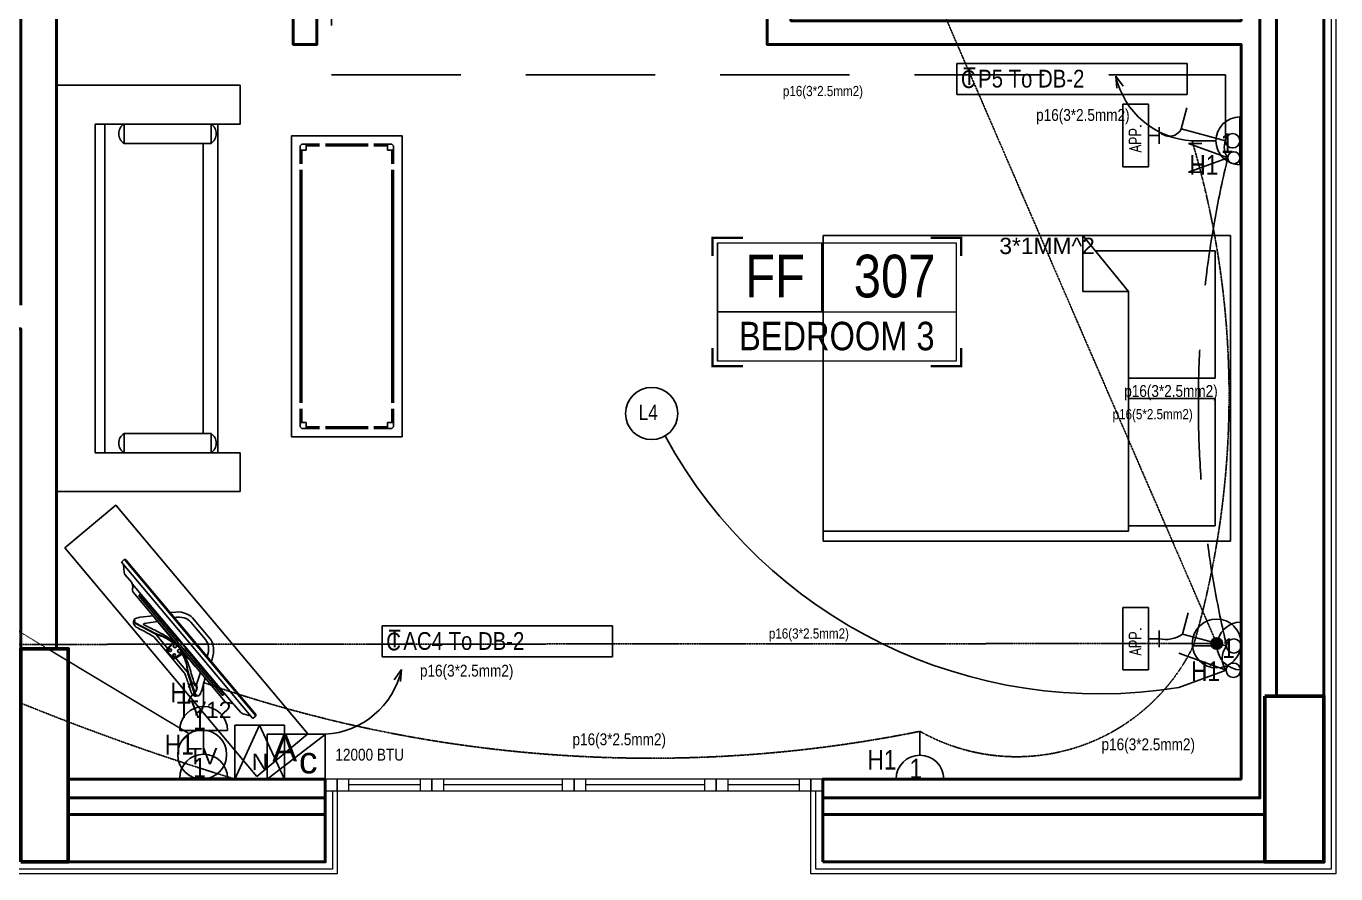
# Model space of a CAD drawing. Header units: inches. Extents: x 23642 to 146359, y -5490 to 33031.
# Drawn here: x 64320 to 70637, y 8395 to 12483 of the extents above; entities that cross this region are included whole.
import ezdxf
from ezdxf.enums import TextEntityAlignment as Align

# ---------------------------------------------------------------- set-up
doc = ezdxf.new("R2010")
doc.units = ezdxf.units.IN
doc.header["$LTSCALE"] = 5
doc.header["$MEASUREMENT"] = 0
doc.linetypes.add('Hidden (½x)', pattern=[0.1875, 0.125, -0.0625])
for name, color, linetype, lineweight in [('00-glass', 140, 'Continuous', 15), ('00-marble', 105, 'Continuous', 20), ('00-structure', 7, 'Continuous', 50), ('00-wall15-20', 30, 'Continuous', 40), ('00_Annotation', 231, 'Continuous', 15), ('_att-Text', 241, 'Continuous', 20)]:
    doc.layers.add(name, color=color, linetype=linetype, lineweight=lineweight)
for name, color, linetype in [('dwgmodels.com', 250, 'Continuous'), ('furn', 7, 'Continuous'), ('Lighting', 3, 'Continuous'), ('LowPower', 4, 'Continuous'), ('Power', 2, 'Continuous')]:
    doc.layers.add(name, color=color, linetype=linetype)
doc.styles.add('ROMANC', font='romanc', dxfattribs={"height": 0.3})
doc.styles.add('ROMANS', font='')
doc.styles.get("Standard").update_dxf_attribs({"font": 'arial.ttf'})
doc.styles.add('STYLE5', font='', dxfattribs={"height": 20})
doc.styles.get('ROMANS').set_extended_font_data('Arial Narrow')
doc.styles.get('STYLE5').set_extended_font_data('Arial Narrow')

# ---------------------------------------------------------------- blocks, each defined once
blk = doc.blocks.new('ROOM TAG')
at = {"layer": '00_Annotation', "lineweight": 25, "const_width": 10}
for points in [[(-332.6, 312.4), (-461.2, 312.4), (-461.2, 235.1)], [(460.5, 312.4), (589.1, 312.4), (589.1, 235.1)], [(-332.6, -229.2), (-461.2, -229.2), (-461.2, -152)], [(460.5, -229.2), (589.1, -229.2), (589.1, -152)]]:
    blk.add_lwpolyline(points, dxfattribs=at)
at = {"layer": '00_Annotation'}
blk.add_lwpolyline([(-440.2, 291.4), (568.1, 291.4), (568.1, -208.2), (-440.2, -208.2)], close=True, dxfattribs=at)
blk.add_lwpolyline([(-440.2, 291.4), (-440.2, -208.2)], dxfattribs=at)
at = {"layer": '_att-Text', "transparency": 33554687}
for points in [[(-440.2, 291.4), (568.1, 291.4)], [(-440.2, 0), (568.1, 0)]]:
    blk.add_lwpolyline(points, dxfattribs=at)
blk.add_lwpolyline([(-440.2, 291.4), (0, 291.4), (0, 0), (-440.2, 0)], close=True, dxfattribs=at)
at = {"layer": '00_Annotation', "style": 'STYLE5'}
for tag, height, p in [('FL', 180, (-196.6, 150.8)), ('#', 180, (307.8, 150.8)), ('NAME', 120, (64, -102.2))]:
    blk.add_attdef(tag, text='', height=height, dxfattribs=at).set_placement(p, align=Align.MIDDLE_CENTER)
blk = doc.blocks.new('MAT-P05')
for p, q in [((0, 200), (0, 0)), ((150, 200), (0, 200)), ((150, 200), (0, 200)), ((0, 200), (0, 0)), ((150, 0), (150, 200)), ((150, 0), (150, 200)), ((7.5, 192.5), (70, 192.5)), ((7.5, 133.64), (7.5, 192.5)), ((70, 192.5), (70, 150)), ((80, 192.5), (142.5, 192.5)), ((80, 150), (80, 192.5)), ((142.5, 192.5), (142.5, 150)), ((0, 127.5), (27.5, 150)), ((27.5, 150), (145, 150)), ((27.5, 150), (27.5, 127.5)), ((70, 150), (80, 150)), ((145, 150), (145, 0)), ((27.5, 127.5), (0, 127.5)), ((0, 0), (150, 0)), ((0, 0), (150, 0))]:
    blk.add_line(p, q)
blk = doc.blocks.new('12PCOU26')
for p, q in [((0, 42), (0, -42)), ((0, 42), (38, 42)), ((38, 34), (38, 42)), ((8, 34), (38, 34)), ((8, -34), (8, 34)), ((10, 34), (10, -34)), ((10, 34), (10, -34)), ((14, 34), (14, 30)), ((32, 34), (32, 30)), ((32, 30), (32, 34)), ((33.43, -34), (33.43, 34)), ((14, 30), (32, 30)), ((30.37, 30), (30.37, -30)), ((14, -34), (14, -30)), ((14, -30), (32, -30)), ((32, -30), (32, -34)), ((32, -34), (32, -30)), ((38, -34), (8, -34)), ((38, -42), (38, -34)), ((0, -42), (38, -42))]:
    blk.add_line(p, q)
for centre, start, end in [((15.34, 32), 123.8222, 236.1778), ((30.66, 32), 303.8222, 56.1778), ((15.34, -32), 123.8222, 236.1778), ((30.66, -32), 303.8222, 56.1778)]:
    blk.add_arc(centre, 2.41, start, end)
blk = doc.blocks.new('TABLE-30A')
at = {"color": 0, "linetype": 'ByBlock'}
for p, q in [((0, 0), (0, 0.55)), ((0, 0.55), (1.5, 0.55)), ((1.5, 0.55), (1.5, 0)), ((0.0508, 0.5077), (0.0423, 0.4992)), ((0.0423, 0.4992), (0.0423, 0.478)), ((0.0423, 0.478), (0.072, 0.478)), ((0.0423, 0.478), (0.0423, 0.4103)), ((0.072, 0.5077), (0.0508, 0.5077)), ((0.0508, 0.478), (0.0508, 0.4103)), ((0.072, 0.478), (0.072, 0.5077)), ((0.072, 0.5077), (0.1397, 0.5077)), ((0.072, 0.4992), (0.1397, 0.4992)), ((1.3307, 0.5077), (0.1693, 0.5077)), ((1.3307, 0.4992), (0.1693, 0.4992)), ((1.428, 0.5077), (1.3603, 0.5077)), ((1.428, 0.4992), (1.3603, 0.4992)), ((1.428, 0.5077), (1.428, 0.478)), ((1.4492, 0.5077), (1.428, 0.5077)), ((1.428, 0.478), (1.4577, 0.478)), ((1.4577, 0.4992), (1.4492, 0.5077)), ((1.4492, 0.478), (1.4492, 0.4103)), ((1.4577, 0.478), (1.4577, 0.4992)), ((1.4577, 0.478), (1.4577, 0.4103)), ((0.0423, 0.1693), (0.0423, 0.3807)), ((0.0508, 0.1693), (0.0508, 0.3807)), ((1.4492, 0.3807), (1.4492, 0.1693)), ((1.4577, 0.3807), (1.4577, 0.1693)), ((0.0423, 0.072), (0.0423, 0.1397)), ((0.0508, 0.072), (0.0508, 0.1397)), ((1.4492, 0.072), (1.4492, 0.1397)), ((1.4577, 0.072), (1.4577, 0.1397)), ((0.0423, 0.072), (0.0423, 0.0508)), ((0.072, 0.072), (0.0423, 0.072)), ((0.072, 0.0423), (0.072, 0.072)), ((1.428, 0.072), (1.428, 0.0423)), ((1.4577, 0.072), (1.428, 0.072)), ((1.4577, 0.0508), (1.4577, 0.072)), ((1.5, 0), (0, 0)), ((0.0423, 0.0508), (0.0508, 0.0423)), ((0.0508, 0.0423), (0.072, 0.0423)), ((0.072, 0.0508), (0.1397, 0.0508)), ((0.072, 0.0423), (0.1397, 0.0423)), ((0.1693, 0.0508), (1.3307, 0.0508)), ((0.1693, 0.0423), (1.3307, 0.0423)), ((1.428, 0.0508), (1.3603, 0.0508)), ((1.428, 0.0423), (1.3603, 0.0423)), ((1.428, 0.0423), (1.4492, 0.0423)), ((1.4492, 0.0423), (1.4577, 0.0508))]:
    blk.add_line(p, q, dxfattribs=at)
blk = doc.blocks.new('tv table23')
at = {"color": 0}
blk.add_lwpolyline([(0, -900), (400, -900), (400, 900), (0, 900), (0, -900)], dxfattribs=at)
blk = doc.blocks.new('LG-55-la6208-4 top')
at = {"layer": 'dwgmodels.com', "color": 0}
for p, q in [((0, 0), (-138.7, 0)), ((0, 0), (138.7, 0)), ((0, -77), (-432.2, -77)), ((0, -77), (432.2, -77)), ((0, -139.6), (-613.4, -139.6)), ((0, -105.1), (-473.1, -105.1)), ((0, -88.9), (-389, -88.9)), ((0, -88.9), (389, -88.9)), ((0, -105.1), (473.1, -105.1)), ((0, -139.6), (613.4, -139.6)), ((0, -163.3), (-615.7, -163.3)), ((0, -168.4), (-609.1, -168.4)), ((0, -163.3), (615.7, -163.3)), ((0, -168.4), (609.1, -168.4))]:
    blk.add_line(p, q, dxfattribs=at)
for points in [[(-138.7, 0, -0.087489), (-151.2, 2.2, -0.012567), (-220.6, 29.4, 0.010337), (-257.8, 44.2, 0.091985), (-266.1, 45.7, 0.050664), (-280.5, 44.1, 0.157379), (-293.2, 36.8), (-299.8, 25.2, 0.203619), (-301.2, 14.3)], [(-301.2, 14.3, 0.03963), (-288.8, -11.9), (-243.8, -77)], [(-299.8, 25.2), (-296, 29.8, -0.176327), (-288.3, 34.3, -0.124023), (-276.2, 33.4), (-156.5, -14.9, -0.043017), (-145.8, -20.3, 0.007168), (-118.8, -36.5, 0.035791), (-87.7, -51.7, 0.053078), (-44.9, -63.9), (-37.6, -64.3)], [(-297.4, 23.2), (-293.5, 27.7, -0.176327), (-287.8, 31.1, -0.122846), (-277.3, 30.3), (-157.7, -17.9, -0.043017), (-147.5, -23.1, 0.007168), (-120.4, -39.3, 0.035791), (-88.9, -54.7, 0.053299), (-45.3, -67.1), (-37.8, -67.6)], [(-43.6, -74.3), (-43.6, -70.4), (-59.4, -67.6, -0.030959), (-103.2, -57.1, -0.025373), (-132.2, -46.5, -0.003627), (-147.7, -39.8, 0.002957), (-237.1, -1.1, 0.075709), (-241.6, 0, 0.421822), (-244.1, -2, 0.125069), (-243.4, -6.3), (-201.6, -76.1)], [(299.8, 25.2), (296, 29.8, 0.176327), (288.3, 34.3, 0.124023), (276.2, 33.4), (156.5, -14.9, 0.043017), (145.8, -20.3, -0.007168), (118.8, -36.5, -0.035791), (87.7, -51.7, -0.053078), (44.9, -63.9), (37.6, -64.3)], [(297.4, 23.2), (293.5, 27.7, 0.176327), (287.8, 31.1, 0.122846), (277.3, 30.3), (157.7, -17.9, 0.043017), (147.5, -23.1, -0.007168), (120.4, -39.3, -0.035791), (88.9, -54.7, -0.053299), (45.3, -67.1), (37.8, -67.6)], [(43.6, -74.3), (43.6, -70.4), (59.4, -67.6, 0.030959), (103.2, -57.1, 0.025373), (132.2, -46.5, 0.003627), (147.7, -39.8, -0.002957), (237.1, -1.1, -0.075709), (241.6, 0, -0.421822), (244.1, -2, -0.125069), (243.4, -6.3), (201.6, -76.1)], [(138.7, 0, 0.087489), (151.2, 2.2, 0.012567), (220.6, 29.4, -0.010337), (257.8, 44.2, -0.091985), (266.1, 45.7, -0.050664), (280.5, 44.1, -0.157379), (293.2, 36.8), (299.8, 25.2, -0.203619), (301.2, 14.3)], [(301.2, 14.3, -0.03963), (288.8, -11.9), (243.8, -77)], [(-432.2, -77, 0.185144), (-445.6, -83.7, -0.014846), (-454.5, -92.9, -0.123556), (-479.5, -107.3, -0.051646), (-480.8, -107.6), (-541.6, -107.6, 0.115088), (-556, -110.9), (-595.3, -139.6)], [(-38.2, -14.8, -0.048999), (-41.7, -16.8, -0.126237), (-48.4, -18), (-149.8, -18)], [(-44.9, -63.9), (-39.2, -18.7, -0.06881), (-38.2, -14.8, -0.311157), (-16.5, -1), (0, -1)], [(0, -5.1), (-16.5, -5.1, 0.176327), (-26.9, -8.9, 0.18738), (-35.6, -27.2), (-38.2, -74.3)], [(44.9, -63.9), (39.2, -18.7, 0.06881), (38.2, -14.8, 0.311157), (16.5, -1), (0, -1)], [(0, -5.1), (16.5, -5.1, -0.176327), (26.9, -8.9, -0.18738), (35.6, -27.2), (38.2, -74.3)], [(38.2, -14.8, 0.048999), (41.7, -16.8, 0.126237), (48.4, -18), (149.8, -18)], [(432.2, -77, -0.185144), (445.6, -83.7, 0.014846), (454.5, -92.9, 0.123556), (479.5, -107.3, 0.051646), (480.8, -107.6), (541.6, -107.6, -0.115088), (556, -110.9), (595.3, -139.6)], [(-389, -88.9), (-391.6, -91.1, 0.150292), (-393.2, -95.6), (-393.2, -102.2), (0, -102.2)], [(389, -88.9), (391.6, -91.1, -0.150292), (393.2, -95.6), (393.2, -102.2), (0, -102.2)], [(-193.2, -168.4), (-173.6, -197.4, 0.052137), (-173.6, -197.4, 0.127134), (-120.7, -241.3, 0.092146), (-83.2, -251.3, 0.038202)], [(0, -226.9), (-68.6, -226.9, -0.149981), (-113.6, -213.1, -0.12639), (-153.1, -168.4, 0.883679)], [(0, -226.9), (68.6, -226.9, 0.149981), (113.6, -213.1, 0.12639), (153.1, -168.4, -0.883679)], [(193.2, -168.4), (173.6, -197.4, -0.052137), (173.6, -197.4, -0.127134), (120.7, -241.3, -0.092146), (83.2, -251.3, -0.038202)]]:
    blk.add_lwpolyline(points, format="xyb", dxfattribs=at)
for points in [[(-615.9, -142.1), (-615.9, -161.6)], [(-387.1, -102.2), (-387.1, -98), (-388.8, -98), (-388.8, -102.2)], [(-381, -102.2), (-381, -98), (-382.7, -98), (-382.7, -102.2)], [(-374.8, -102.2), (-374.8, -98), (-376.5, -98), (-376.5, -102.2)], [(-368.7, -102.2), (-368.7, -98), (-370.4, -98), (-370.4, -102.2)], [(-362.6, -102.2), (-362.6, -98), (-364.3, -98), (-364.3, -102.2)], [(-356.4, -102.2), (-356.4, -98), (-358.1, -98), (-358.1, -102.2)], [(-350.3, -102.2), (-350.3, -98), (-352, -98), (-352, -102.2)], [(-344.2, -102.2), (-344.2, -98), (-345.9, -98), (-345.9, -102.2)], [(-338, -102.2), (-338, -98), (-339.7, -98), (-339.7, -102.2)], [(-331.9, -102.2), (-331.9, -98), (-333.6, -98), (-333.6, -102.2)], [(-325.8, -102.2), (-325.8, -98), (-327.5, -98), (-327.5, -102.2)], [(-319.6, -102.2), (-319.6, -98), (-321.3, -98), (-321.3, -102.2)], [(-313.5, -102.2), (-313.5, -98), (-315.2, -98), (-315.2, -102.2)], [(-307.4, -102.2), (-307.4, -98), (-309.1, -98), (-309.1, -102.2)], [(-301.2, -102.2), (-301.2, -98), (-302.9, -98), (-302.9, -102.2)], [(-295.1, -102.2), (-295.1, -98), (-296.8, -98), (-296.8, -102.2)], [(-289, -102.2), (-289, -98), (-290.7, -98), (-290.7, -102.2)], [(-282.8, -102.2), (-282.8, -98), (-284.5, -98), (-284.5, -102.2)], [(-276.7, -102.2), (-276.7, -98), (-278.4, -98), (-278.4, -102.2)], [(-270.5, -102.2), (-270.5, -98), (-272.3, -98), (-272.3, -102.2)], [(-264.4, -102.2), (-264.4, -98), (-266.1, -98), (-266.1, -102.2)], [(-258.3, -102.2), (-258.3, -98), (-260, -98), (-260, -102.2)], [(-252.1, -102.2), (-252.1, -98), (-253.9, -98), (-253.9, -102.2)], [(-246, -102.2), (-246, -98), (-247.7, -98), (-247.7, -102.2)], [(-239.9, -102.2), (-239.9, -98), (-241.6, -98), (-241.6, -102.2)], [(-233.7, -102.2), (-233.7, -98), (-235.5, -98), (-235.5, -102.2)], [(-227.6, -102.2), (-227.6, -98), (-229.3, -98), (-229.3, -102.2)], [(-221.5, -102.2), (-221.5, -98), (-223.2, -98), (-223.2, -102.2)], [(-215.3, -102.2), (-215.3, -98), (-217.1, -98), (-217.1, -102.2)], [(-209.2, -102.2), (-209.2, -98), (-210.9, -98), (-210.9, -102.2)], [(-203.1, -102.2), (-203.1, -98), (-204.8, -98), (-204.8, -102.2)], [(-196.9, -102.2), (-196.9, -98), (-198.6, -98), (-198.6, -102.2)], [(-190.8, -102.2), (-190.8, -98), (-192.5, -98), (-192.5, -102.2)], [(-184.7, -102.2), (-184.7, -98), (-186.4, -98), (-186.4, -102.2)], [(-178.5, -102.2), (-178.5, -98), (-180.2, -98), (-180.2, -102.2)], [(-172.4, -102.2), (-172.4, -98), (-174.1, -98), (-174.1, -102.2)], [(-166.3, -102.2), (-166.3, -98), (-168, -98), (-168, -102.2)], [(-160.1, -102.2), (-160.1, -98), (-161.8, -98), (-161.8, -102.2)], [(-154, -102.2), (-154, -98), (-155.7, -98), (-155.7, -102.2)], [(-147.9, -102.2), (-147.9, -98), (-149.6, -98), (-149.6, -102.2)], [(-141.7, -102.2), (-141.7, -98), (-143.4, -98), (-143.4, -102.2)], [(-135.6, -102.2), (-135.6, -98), (-137.3, -98), (-137.3, -102.2)], [(-129.5, -102.2), (-129.5, -98), (-131.2, -98), (-131.2, -102.2)], [(-123.3, -102.2), (-123.3, -98), (-125, -98), (-125, -102.2)], [(-117.2, -102.2), (-117.2, -98), (-118.9, -98), (-118.9, -102.2)], [(-111.1, -102.2), (-111.1, -98), (-112.8, -98), (-112.8, -102.2)], [(-104.9, -102.2), (-104.9, -98), (-106.6, -98), (-106.6, -102.2)], [(-98.8, -102.2), (-98.8, -98), (-100.5, -98), (-100.5, -102.2)], [(-92.7, -102.2), (-92.7, -98), (-94.4, -98), (-94.4, -102.2)], [(-86.5, -102.2), (-86.5, -98), (-88.2, -98), (-88.2, -102.2)], [(-80.4, -102.2), (-80.4, -98), (-82.1, -98), (-82.1, -102.2)], [(-74.3, -102.2), (-74.3, -98), (-76, -98), (-76, -102.2)], [(-68.1, -102.2), (-68.1, -98), (-69.8, -98), (-69.8, -102.2)], [(-62, -102.2), (-62, -98), (-63.7, -98), (-63.7, -102.2)], [(-55.9, -102.2), (-55.9, -98), (-57.6, -98), (-57.6, -102.2)], [(-49.7, -102.2), (-49.7, -98), (-51.4, -98), (-51.4, -102.2)], [(-43.6, -102.2), (-43.6, -98), (-45.3, -98), (-45.3, -102.2)], [(-37.5, -102.2), (-37.5, -98), (-39.2, -98), (-39.2, -102.2)], [(-31.3, -102.2), (-31.3, -98), (-33, -98), (-33, -102.2)], [(31.3, -102.2), (31.3, -98), (33, -98), (33, -102.2)], [(37.5, -102.2), (37.5, -98), (39.2, -98), (39.2, -102.2)], [(43.6, -102.2), (43.6, -98), (45.3, -98), (45.3, -102.2)], [(49.7, -102.2), (49.7, -98), (51.4, -98), (51.4, -102.2)], [(55.9, -102.2), (55.9, -98), (57.6, -98), (57.6, -102.2)], [(62, -102.2), (62, -98), (63.7, -98), (63.7, -102.2)], [(68.1, -102.2), (68.1, -98), (69.8, -98), (69.8, -102.2)], [(74.3, -102.2), (74.3, -98), (76, -98), (76, -102.2)], [(80.4, -102.2), (80.4, -98), (82.1, -98), (82.1, -102.2)], [(86.5, -102.2), (86.5, -98), (88.2, -98), (88.2, -102.2)], [(92.7, -102.2), (92.7, -98), (94.4, -98), (94.4, -102.2)], [(98.8, -102.2), (98.8, -98), (100.5, -98), (100.5, -102.2)], [(104.9, -102.2), (104.9, -98), (106.6, -98), (106.6, -102.2)], [(111.1, -102.2), (111.1, -98), (112.8, -98), (112.8, -102.2)], [(117.2, -102.2), (117.2, -98), (118.9, -98), (118.9, -102.2)], [(123.3, -102.2), (123.3, -98), (125, -98), (125, -102.2)], [(129.5, -102.2), (129.5, -98), (131.2, -98), (131.2, -102.2)], [(135.6, -102.2), (135.6, -98), (137.3, -98), (137.3, -102.2)], [(141.7, -102.2), (141.7, -98), (143.4, -98), (143.4, -102.2)], [(147.9, -102.2), (147.9, -98), (149.6, -98), (149.6, -102.2)], [(154, -102.2), (154, -98), (155.7, -98), (155.7, -102.2)], [(160.1, -102.2), (160.1, -98), (161.8, -98), (161.8, -102.2)], [(166.3, -102.2), (166.3, -98), (168, -98), (168, -102.2)], [(172.4, -102.2), (172.4, -98), (174.1, -98), (174.1, -102.2)], [(178.5, -102.2), (178.5, -98), (180.2, -98), (180.2, -102.2)], [(184.7, -102.2), (184.7, -98), (186.4, -98), (186.4, -102.2)], [(190.8, -102.2), (190.8, -98), (192.5, -98), (192.5, -102.2)], [(196.9, -102.2), (196.9, -98), (198.6, -98), (198.6, -102.2)], [(203.1, -102.2), (203.1, -98), (204.8, -98), (204.8, -102.2)], [(209.2, -102.2), (209.2, -98), (210.9, -98), (210.9, -102.2)], [(215.3, -102.2), (215.3, -98), (217.1, -98), (217.1, -102.2)], [(221.5, -102.2), (221.5, -98), (223.2, -98), (223.2, -102.2)], [(227.6, -102.2), (227.6, -98), (229.3, -98), (229.3, -102.2)], [(233.7, -102.2), (233.7, -98), (235.5, -98), (235.5, -102.2)], [(239.9, -102.2), (239.9, -98), (241.6, -98), (241.6, -102.2)], [(246, -102.2), (246, -98), (247.7, -98), (247.7, -102.2)], [(252.1, -102.2), (252.1, -98), (253.9, -98), (253.9, -102.2)], [(258.3, -102.2), (258.3, -98), (260, -98), (260, -102.2)], [(264.4, -102.2), (264.4, -98), (266.1, -98), (266.1, -102.2)], [(270.5, -102.2), (270.5, -98), (272.3, -98), (272.3, -102.2)], [(276.7, -102.2), (276.7, -98), (278.4, -98), (278.4, -102.2)], [(282.8, -102.2), (282.8, -98), (284.5, -98), (284.5, -102.2)], [(289, -102.2), (289, -98), (290.7, -98), (290.7, -102.2)], [(295.1, -102.2), (295.1, -98), (296.8, -98), (296.8, -102.2)], [(301.2, -102.2), (301.2, -98), (302.9, -98), (302.9, -102.2)], [(307.4, -102.2), (307.4, -98), (309.1, -98), (309.1, -102.2)], [(313.5, -102.2), (313.5, -98), (315.2, -98), (315.2, -102.2)], [(319.6, -102.2), (319.6, -98), (321.3, -98), (321.3, -102.2)], [(325.8, -102.2), (325.8, -98), (327.5, -98), (327.5, -102.2)], [(331.9, -102.2), (331.9, -98), (333.6, -98), (333.6, -102.2)], [(338, -102.2), (338, -98), (339.7, -98), (339.7, -102.2)], [(344.2, -102.2), (344.2, -98), (345.9, -98), (345.9, -102.2)], [(350.3, -102.2), (350.3, -98), (352, -98), (352, -102.2)], [(356.4, -102.2), (356.4, -98), (358.1, -98), (358.1, -102.2)], [(362.6, -102.2), (362.6, -98), (364.3, -98), (364.3, -102.2)], [(368.7, -102.2), (368.7, -98), (370.4, -98), (370.4, -102.2)], [(374.8, -102.2), (374.8, -98), (376.5, -98), (376.5, -102.2)], [(381, -102.2), (381, -98), (382.7, -98), (382.7, -102.2)], [(387.1, -102.2), (387.1, -98), (388.8, -98), (388.8, -102.2)], [(615.9, -142.1), (615.9, -161.6)], [(-83.2, -251.3), (0, -251.3)], [(83.2, -251.3), (0, -251.3)]]:
    blk.add_lwpolyline(points, dxfattribs=at)
for centre, radius in [((-19.7, -60.8), 9.83), ((-19.7, -22.3), 8.15), ((19.7, -60.8), 9.83), ((19.7, -22.3), 8.15)]:
    blk.add_circle(centre, radius, dxfattribs=at)
for centre, radius, start, end in [((-17.1, -9243.4), 9169.1, 89.89295, 91.41678), ((17.1, -9243.4), 9169.1, 88.58322, 90.10705), ((-613.4, -142.1), 2.56, 90, 180), ((613.4, -142.1), 2.56, 0, 90), ((-609.1, -161.6), 6.82, 180, 270), ((609.1, -161.6), 6.82, 270, 0)]:
    blk.add_arc(centre, radius, start, end, dxfattribs=at)
blk = doc.blocks.new('tv t2')
at = {"color": 0}
blk.add_blockref('tv table23', (0, 0), dxfattribs=at)
at = {"color": 0, "rotation": 90}
blk.add_blockref('LG-55-la6208-4 top', (66.3, 0), dxfattribs=at)

msp = doc.modelspace()

# ---------------------------------------------------------------- linework, layer by layer
at = {"layer": '00-glass'}
for points in [[(65819.42999, 8852.08956), (65762.28713, 8852.08956), (65762.28713, 8794.94671), (65819.42999, 8794.94671)], [(68105.14427, 8852.08956), (65819.42999, 8852.08956), (65819.42999, 8794.94671), (68105.14427, 8794.94671), (68105.14427, 8852.08956)], [(65876.57285, 8852.08956), (65819.42999, 8852.08956), (65819.42999, 8794.94671), (65876.57285, 8794.94671)], [(66276.57285, 8852.08956), (66219.42999, 8852.08956), (66219.42999, 8794.94671), (66276.57285, 8794.94671)], [(66333.7157, 8852.08956), (66276.57285, 8852.08956), (66276.57285, 8794.94671), (66333.7157, 8794.94671)], [(66962.28713, 8852.08956), (66905.14427, 8852.08956), (66905.14427, 8794.94671), (66962.28713, 8794.94671)], [(67019.42999, 8852.08956), (66962.28713, 8852.08956), (66962.28713, 8794.94671), (67019.42999, 8794.94671)], [(67648.00142, 8852.08956), (67590.85856, 8852.08956), (67590.85856, 8794.94671), (67648.00142, 8794.94671)], [(67705.14427, 8852.08956), (67648.00142, 8852.08956), (67648.00142, 8794.94671), (67705.14427, 8794.94671)], [(68105.14427, 8852.08956), (68048.00142, 8852.08956), (68048.00142, 8794.94671), (68105.14427, 8794.94671)], [(68162.28713, 8852.08956), (68105.14427, 8852.08956), (68105.14427, 8794.94671), (68162.28713, 8794.94671)]]:
    msp.add_lwpolyline(points, close=True, dxfattribs=at)
for points in [[(66219.42999, 8823.51813), (65876.57285, 8823.51813)], [(66905.14427, 8823.51813), (66333.7157, 8823.51813)], [(67590.85856, 8823.51813), (67019.42999, 8823.51813)], [(68048.00142, 8823.51813), (67705.14427, 8823.51813)]]:
    msp.add_lwpolyline(points, dxfattribs=at)
at = {"layer": '00-marble', "transparency": 33554687}
for points in [[(70179.42999, 13652.08956), (70636.57285, 13652.08956), (70636.57285, 8394.94671), (68105.14427, 8394.94671), (68105.14427, 8794.94671)], [(70179.42999, 13629.23242), (70613.7157, 13629.23242), (70613.7157, 8417.80385), (68128.00142, 8417.80385), (68128.00142, 8794.94671)], [(65819.42999, 8794.94671), (65819.42999, 8394.94671), (61282.28713, 8394.94671), (61282.28713, 8794.94671)], [(65796.57285, 8794.94671), (65796.57285, 8417.80385), (61305.14427, 8417.80385), (61305.14427, 8794.94671)]]:
    msp.add_lwpolyline(points, dxfattribs=at)
at = {"layer": '00-structure'}
for points in [[(64293.7157, 8452.08956), (64293.7157, 9480.66099), (64522.28713, 9480.66099), (64522.28713, 8452.08956)], [(70293.7157, 9252.08956), (70579.42999, 9252.08956), (70579.42999, 8452.08956), (70293.7157, 8452.08956)]]:
    msp.add_lwpolyline(points, close=True, dxfattribs=at)
at = {"layer": '00-wall15-20'}
for points in [[(68162.28713, 8760.66099), (70270.85856, 8760.66099), (70270.85856, 13594.94671), (70179.42999, 13594.94671), (70179.42999, 12509.23242), (68008.00142, 12509.23242), (68008.00142, 12623.51813), (67893.7157, 12623.51813), (67893.7157, 12509.23242), (67893.7157, 12509.23242), (67893.7157, 12394.94671), (70179.42999, 12394.94671), (70179.42999, 8852.08956), (68162.28713, 8852.08956), (68162.28713, 8760.66099)], [(70293.7157, 13594.94671), (70579.42999, 13594.94671), (70579.42999, 9252.08956), (70350.85856, 9252.08956), (70350.85856, 13452.08956), (70293.7157, 13452.08956), (70293.7157, 13594.94671)], [(65762.28713, 8852.08956), (64522.28713, 8852.08956), (64522.28713, 8760.66099), (65762.28713, 8760.66099), (65762.28713, 8852.08956)], [(65762.28713, 8760.66099), (65762.28713, 8680.66099)], [(68162.28713, 8680.66099), (68162.28713, 8760.66099)], [(65762.28713, 8680.66099), (64522.28713, 8680.66099), (64522.28713, 8452.08956), (65762.28713, 8452.08956), (65762.28713, 8680.66099)], [(68162.28713, 8452.08956), (70293.7157, 8452.08956), (70293.7157, 8680.66099), (68162.28713, 8680.66099), (68162.28713, 8452.08956)]]:
    msp.add_lwpolyline(points, dxfattribs=at)
at = {"layer": '00-wall15-20', "transparency": 33554687}
msp.add_lwpolyline([(64293.7157, 11137.80385), (64293.7157, 12394.94671), (64293.7157, 12394.94671), (64293.7157, 13309.23242), (62608.00142, 13309.23242), (62608.00142, 13309.23242), (62608.00142, 13309.23242), (62608.00142, 13309.23242), (62608.00142, 13309.23242), (62608.00142, 13423.51813), (64350.85856, 13423.51813), (64350.85856, 13423.51813), (65608.00142, 13423.51813), (65608.00142, 13509.23242), (65722.28713, 13509.23242), (65722.28713, 12394.94671), (65608.00142, 12394.94671), (65608.00142, 13309.23242), (64465.14427, 13309.23242), (64465.14427, 9480.66099), (64293.7157, 9480.66099), (64293.7157, 11023.51813), (62569.70569, 11023.51813)], dxfattribs=at)
at = {"layer": 'Lighting', "linetype": 'Hidden (½x)', "ltscale": 1000}
for p, q in [((65791.63406, 13111.48403), (65791.63406, 12247.25321)), ((65791.63406, 12247.25321), (70104.21245, 12247.25321)), ((70104.21245, 11930.92772), (70104.21245, 12247.25321))]:
    msp.add_line(p, q, dxfattribs=at)
at = {"layer": 'Lighting'}
for p, q in [((69609.4323, 12105.96655), (69732.45769, 12105.96655)), ((69609.4323, 11804.86766), (69609.4323, 12105.96655)), ((69732.45769, 12105.96655), (69732.45769, 11804.86766)), ((69890.73924, 11987.10792), (69918.12324, 12089.30638)), ((69784.4709, 11955.41711), (69732.45769, 11955.41711)), ((69784.4709, 11955.41711), (69784.4709, 11995.58629)), ((69784.4709, 11955.41711), (69784.4709, 11915.24792)), ((70104.19756, 11929.91193), (69890.73924, 11987.10792)), ((70115.76716, 11848.10209), (69925.96027, 11917.18614)), ((69925.96027, 11917.18614), (69990.40746, 11917.18614)), ((70115.76716, 11848.10209), (69925.96027, 11779.01803)), ((69732.45769, 11804.86766), (69609.4323, 11804.86766)), ((69925.96027, 11779.01803), (69990.40746, 11779.01803)), ((69609.4323, 9679.16427), (69732.45769, 9679.16427)), ((69609.4323, 9378.06537), (69609.4323, 9679.16427)), ((69732.45769, 9679.16427), (69732.45769, 9378.06537)), ((69896.62472, 9550.80041), (69924.00871, 9652.99888)), ((69784.4709, 9528.61482), (69784.4709, 9568.78401)), ((70110.08304, 9493.60443), (69896.62472, 9550.80041)), ((69784.4709, 9528.61482), (69732.45769, 9528.61482)), ((69784.4709, 9528.61482), (69784.4709, 9488.44563)), ((70107.72894, 9376.69694), (69879.96068, 9459.5978)), ((69732.45769, 9378.06537), (69609.4323, 9378.06537)), ((70107.72894, 9376.69694), (69879.96068, 9293.79607))]:
    msp.add_line(p, q, dxfattribs=at)
for centre, radius in [((70138.87104, 11929.91193), 34.67347), ((70144.66091, 11847.88577), 28.89456), ((67336.64463, 10614.61648), 125.93297), ((70144.75651, 9493.60443), 34.67347), ((70142.40144, 9376.43735), 34.67347)]:
    msp.add_circle(centre, radius, dxfattribs=at)
for centre, radius, start, end in [((69833.97721, 12014.52206), 63.03541, 218.244810109, 334.221026731), ((70182.17343, 11899.21631), 83.8001, 158.512652401, 217.586190812), ((69496.2118, 11649.48391), 2386.74012, 208.616174814, 279.25238724), ((69815.81701, 9664.7281), 139.67606, 257.031220507, 305.347676506), ((70181.28911, 9433.69314), 93.05733, 139.92344963, 217.769393088)]:
    msp.add_arc(centre, radius, start, end, dxfattribs=at)
at = {"layer": 'Lighting', "linetype": 'Hidden (½x)', "ltscale": 1000}
msp.add_arc((75014.37085, 10659.01842), 5040.85595, 166.356001645, 193.367358394, dxfattribs=at)
at = {"layer": 'LowPower', "linetype": 'Hidden (½x)', "transparency": 33554687}
for p, q in [((70062.12955, 9505.63803), (68183.06083, 13843.04327)), ((57040.20369, 9495.76021), (70062.12955, 9505.63803))]:
    msp.add_line(p, q, dxfattribs=at)
at = {"layer": 'LowPower', "ltscale": 20, "transparency": 33554687}
for p, q in [((70034.33819, 9505.94806), (70061.82015, 9533.43002)), ((70034.33911, 9505.25415), (70062.51404, 9533.42909)), ((70034.35524, 9506.65993), (70061.10828, 9533.41298)), ((70034.35671, 9504.57692), (70063.19124, 9533.41146)), ((70034.38987, 9503.91526), (70063.85288, 9533.37827)), ((70034.39178, 9507.39131), (70060.3769, 9533.37643)), ((70034.43763, 9503.26819), (70064.49992, 9533.33048)), ((70034.44961, 9508.14396), (70059.62425, 9533.3186)), ((70034.49913, 9502.63486), (70065.13323, 9533.26896)), ((70034.53085, 9508.92003), (70058.84818, 9533.23736)), ((70034.5736, 9502.01451), (70065.75355, 9533.19446)), ((70034.63807, 9509.72208), (70058.04613, 9533.13014)), ((70034.66039, 9501.40647), (70066.36157, 9533.10765)), ((70034.75889, 9500.81014), (70066.95788, 9533.00913)), ((70034.77444, 9510.55327), (70057.21494, 9532.99377)), ((70034.86856, 9500.22499), (70067.54301, 9532.89944)), ((70034.94389, 9511.41755), (70056.35065, 9532.82432)), ((70034.98894, 9499.65054), (70068.11745, 9532.77905)), ((70035.11957, 9499.08634), (70068.68162, 9532.6484)), ((70035.15149, 9512.31998), (70055.44823, 9532.61672)), ((70035.26007, 9498.53201), (70069.23593, 9532.50788)), ((70035.40389, 9513.26721), (70054.501, 9532.36432)), ((70035.41008, 9497.9872), (70069.78073, 9532.35785)), ((70035.56928, 9497.45157), (70070.31634, 9532.19863)), ((70035.71014, 9514.26828), (70053.49993, 9532.05807)), ((70035.73738, 9496.92484), (70070.84306, 9532.03052)), ((70035.91409, 9496.40673), (70071.36115, 9531.85379)), ((70036.08315, 9515.33612), (70052.43209, 9531.68506)), ((70036.09918, 9495.89699), (70071.87087, 9531.66869)), ((70036.29242, 9495.39541), (70072.37245, 9531.47543)), ((70036.49361, 9494.90176), (70072.86608, 9531.27423)), ((70036.54248, 9516.49028), (70051.27793, 9531.22573)), ((70036.70254, 9494.41587), (70073.35196, 9531.06529)), ((70036.91905, 9493.93756), (70073.83026, 9530.84876)), ((70037.12048, 9517.76311), (70050.0051, 9530.64773)), ((70037.14298, 9493.46666), (70074.30114, 9530.62482)), ((70037.37418, 9493.00303), (70074.76476, 9530.3936)), ((70037.61252, 9492.54654), (70075.22123, 9530.15526)), ((70037.85786, 9492.09706), (70075.6707, 9529.90989)), ((70037.87853, 9519.21598), (70048.55223, 9529.88968)), ((70038.11011, 9491.65448), (70076.11327, 9529.65764)), ((70038.36915, 9491.21869), (70076.54904, 9529.39858)), ((70038.6349, 9490.78961), (70076.97811, 9529.13283)), ((70038.90726, 9490.36714), (70077.40057, 9528.86045)), ((70038.96679, 9520.99907), (70046.76914, 9528.80142)), ((70039.18616, 9489.95122), (70077.81648, 9528.58154)), ((70039.47153, 9489.54176), (70078.22593, 9528.29616)), ((70039.76331, 9489.13871), (70078.62896, 9528.00437)), ((70040.06144, 9488.74202), (70079.02565, 9527.70623)), ((70040.36588, 9488.35163), (70079.41603, 9527.40178)), ((70040.67658, 9487.9675), (70079.80014, 9527.09107)), ((70040.99351, 9487.5896), (70080.17803, 9526.77413)), ((70041.21097, 9523.93808), (70043.83013, 9526.55724)), ((70041.31663, 9487.2179), (70080.54972, 9526.45099)), ((70041.64594, 9486.85238), (70080.91523, 9526.12167)), ((70041.9814, 9486.49301), (70081.27459, 9525.7862)), ((70042.32301, 9486.1398), (70081.62779, 9525.44458)), ((70042.67076, 9485.79272), (70081.97485, 9525.09681)), ((70043.02466, 9485.45179), (70082.31577, 9524.7429)), ((70043.38471, 9485.11701), (70082.65054, 9524.38285)), ((70043.75091, 9484.78839), (70082.97915, 9524.01663)), ((70044.1233, 9484.46595), (70083.30158, 9523.64423)), ((70044.50188, 9484.14971), (70083.61781, 9523.26564)), ((70044.8867, 9483.8397), (70083.92781, 9522.88081)), ((70045.27779, 9483.53596), (70084.23154, 9522.48971)), ((70045.67519, 9483.23853), (70084.52896, 9522.0923)), ((70046.07894, 9482.94746), (70084.82001, 9521.68853)), ((70046.48911, 9482.6628), (70085.10466, 9521.27835)), ((70046.90576, 9482.38462), (70085.38283, 9520.86169)), ((70047.32896, 9482.11299), (70085.65445, 9520.43848)), ((70047.75878, 9481.84798), (70085.91944, 9520.00865)), ((70048.19531, 9481.58969), (70086.17772, 9519.57211)), ((70048.63865, 9481.3382), (70086.4292, 9519.12875)), ((70049.0889, 9481.09363), (70086.67376, 9518.67849)), ((70049.54618, 9480.85607), (70086.9113, 9518.2212)), ((70050.0106, 9480.62567), (70087.14169, 9517.75676)), ((70050.48231, 9480.40256), (70087.36479, 9517.28504)), ((70050.96146, 9480.18688), (70087.58046, 9516.80588)), ((70051.4482, 9479.97879), (70087.78853, 9516.31912)), ((70051.94272, 9479.77848), (70087.98883, 9515.82459)), ((70052.44519, 9479.58613), (70088.18116, 9515.3221)), ((70052.95585, 9479.40196), (70088.36532, 9514.81143)), ((70053.4749, 9479.22618), (70088.54108, 9514.29236)), ((70054.00261, 9479.05906), (70088.70819, 9513.76464)), ((70054.53923, 9478.90086), (70088.86637, 9513.228)), ((70055.08509, 9478.75189), (70089.01533, 9512.68213)), ((70055.64049, 9478.61246), (70089.15474, 9512.12671)), ((70056.2058, 9478.48294), (70089.28424, 9511.56138)), ((70056.78142, 9478.36373), (70089.40343, 9510.98574)), ((70057.36778, 9478.25527), (70089.51187, 9510.39936)), ((70057.96538, 9478.15804), (70089.60908, 9509.80174)), ((70058.57475, 9478.07259), (70089.69451, 9509.19235)), ((70059.19651, 9477.99952), (70089.76756, 9508.57057)), ((70059.83132, 9477.9395), (70089.82755, 9507.93573)), ((70060.47996, 9477.89332), (70089.87371, 9507.28706)), ((70061.14329, 9477.86182), (70089.90517, 9506.6237)), ((70061.82232, 9477.84602), (70089.92095, 9505.94465)), ((70062.51816, 9477.84704), (70089.91992, 9505.24879)), ((70063.23215, 9477.8662), (70089.90076, 9504.5348)), ((70063.96583, 9477.90505), (70089.86191, 9503.80113)), ((70064.72101, 9477.9654), (70089.80156, 9503.04595)), ((70065.49986, 9478.04942), (70089.71753, 9502.2671)), ((70066.30502, 9478.15976), (70089.6072, 9501.46193)), ((70067.13972, 9478.29963), (70089.46732, 9500.62723)), ((70068.00802, 9478.4731), (70089.29385, 9499.75893)), ((70068.91512, 9478.68538), (70089.08157, 9498.85183)), ((70069.8679, 9478.94333), (70088.82362, 9497.89905)), ((70070.87576, 9479.25636), (70088.51059, 9496.8912)), ((70071.95217, 9479.63795), (70088.129, 9495.81478)), ((70073.11774, 9480.10869), (70087.65827, 9494.64921)), ((70074.40695, 9480.70307), (70087.06389, 9493.36001)), ((70075.88658, 9481.48788), (70086.27908, 9491.88037)), ((70077.7274, 9482.63387), (70085.13308, 9490.03955)), ((70081.35376, 9485.5654), (70082.20155, 9486.41319)), ((65325.41192, 8852.08974), (65445.29326, 9111.5051)), ((65325.41192, 8852.08974), (65325.41192, 9111.5051)), ((65445.29326, 9111.5051), (65325.41192, 9111.5051)), ((65445.29326, 9111.5051), (65565.1746, 8852.08974)), ((65445.29326, 9111.5051), (65565.1746, 9111.5051)), ((65565.1746, 8852.08974), (65565.1746, 9111.5051)), ((65565.1746, 8852.08974), (65325.41192, 8852.08974))]:
    msp.add_line(p, q, dxfattribs=at)
for centre, radius in [((70062.12955, 9505.63803), 117.91608), ((70062.12955, 9505.63803), 27.79309), ((65168.43406, 8970.28687), 117.91608)]:
    msp.add_circle(centre, radius, dxfattribs=at)
at = {"layer": 'LowPower', "linetype": 'Hidden (½x)', "transparency": 33554687}
for centre, radius, start, end in [((131748.33166, 120871.66463), 130156.32548, 237.2078190722, 239.2018203857), ((68898.0571, 20556.12503), 12237.16633, 231.921250224, 253.025242324)]:
    msp.add_arc(centre, radius, start, end, dxfattribs=at)
at = {"layer": 'Power'}
for p, q in [((68808.38637, 12302.55336), (69919.98486, 12302.55336)), ((68808.38637, 12153.73649), (68808.38637, 12302.55336)), ((69919.98486, 12153.73649), (69919.98486, 12302.55336)), ((69575.57487, 12242.0842), (69610.16339, 12192.89627)), ((69575.57487, 12242.0842), (69580.19859, 12183.78924)), ((69919.98486, 12153.73649), (68808.38637, 12153.73649)), ((70173.54451, 11814.77429), (70173.54451, 12045.04957)), ((70058.40687, 11929.91193), (69943.26922, 11929.91193)), ((70179.42999, 9378.46678), (70179.42999, 9608.74207)), ((66036.09197, 9590.51872), (67147.69046, 9590.51872)), ((66036.09197, 9441.70185), (66036.09197, 9590.51872)), ((67147.69046, 9441.70185), (67147.69046, 9590.51872)), ((70064.29235, 9493.60443), (69949.1547, 9493.60443)), ((67147.69046, 9441.70185), (66036.09197, 9441.70185)), ((66129.98148, 9380.06585), (66095.39296, 9330.87792)), ((66129.98148, 9380.06585), (66125.35776, 9321.77089)), ((65175.53938, 9201.91941), (65175.53938, 9317.05705)), ((65060.40174, 9086.78176), (65290.67703, 9086.78176)), ((65175.53938, 8971.64412), (65175.53938, 9086.78176)), ((65481.36927, 8852.08956), (65481.36927, 9067.89358)), ((65481.36927, 9067.89358), (65762.28713, 9067.89358)), ((65761.83417, 9066.99619), (65481.36927, 8852.08956)), ((65762.28713, 9067.89358), (65762.28713, 8852.08956)), ((68630.59028, 8966.92677), (68630.59028, 9082.06441)), ((65060.40174, 8856.50647), (65290.67703, 8856.50647)), ((65762.28713, 8852.08956), (65481.36927, 8852.08956)), ((68515.45263, 8851.78912), (68745.72792, 8851.78912))]:
    msp.add_line(p, q, dxfattribs=at)
for centre, radius, start, end in [((69966.31645, 12329.69012), 400.44197, 192.636979851, 266.700549169), ((70173.54451, 11929.91193), 115.13764, 90, 270), ((70179.42999, 9493.60443), 115.13764, 90, 270), ((65739.23991, 9467.67177), 400.44197, 273.299450831, 347.363020149), ((65175.53938, 9086.78176), 115.13764, 0, 180), ((65175.53938, 8856.50647), 115.13764, 0, 180), ((68630.59028, 8851.78912), 115.13764, 0, 180)]:
    msp.add_arc(centre, radius, start, end, dxfattribs=at)
at = {"layer": 'Power', "linetype": 'Hidden (½x)'}
for centre, radius, start, end in [((65805.56039, 10701.75546), 4316.13284, 343.744858559, 16.53196392), ((69096.63028, 9906.97785), 947.45737, 240.535451804, 334.132105747), ((67332.44494, 15512.65276), 6560.30852, 250.805189054, 281.412938646)]:
    msp.add_arc(centre, radius, start, end, dxfattribs=at)

# ---------------------------------------------------------------- block references
at = {"xscale": 23.3191193676866, "yscale": 23.3191193676866, "zscale": 23.3191193676866}
msp.add_blockref('12PCOU26', (64465.14427, 11218), dxfattribs=at)
for name, p, xscale, yscale, zscale, rotation in [('TABLE-30A', (66132.48978, 10501.59484, 0.4), 968.5819057557565, 968.5819057557565, 968.5819057557565, 90), ('MAT-P05', (68163.08328, 11472.73224), 9.82724537926257, 9.82724537926257, 9.82724537926257, 270)]:
    msp.add_blockref(name, p, dxfattribs=dict(xscale=xscale, yscale=yscale, zscale=zscale, rotation=rotation))
at = {"layer": '_att-Text', "transparency": 33554687, "xscale": 1.142857142857144, "yscale": 1.142857142857144, "zscale": 1.142857142857144}
msp.add_blockref('ROOM TAG', (68156.59163, 11105.17917), dxfattribs=at).add_auto_attribs({'#': '307', 'FL': 'FF', 'NAME': 'BEDROOM 3'})
at = {"layer": 'furn', "xscale": 0.8, "yscale": 0.8, "zscale": 0.8, "rotation": 40.0307814805834}
msp.add_blockref('tv t2', (64969.7251, 9415.4482), dxfattribs=at)

# ---------------------------------------------------------------- texts
at = {"layer": 'Lighting', "style": 'ROMANS'}
for s, height, p in [('p16(3*2.5mm2)', 48.9220092, (67969.76053, 12145.43503)), ('L4', 73.383014, (67272.95477, 10583.37529)), ('p16(5*2.5mm2)', 48.9220092, (69560.16921, 10587.04896)), ('p16(3*2.5mm2)', 48.9220092, (67901.98739, 9529.38662))]:
    msp.add_text(s, height=height, dxfattribs=at).set_placement(p)
at = {"layer": 'Lighting', "style": 'ROMANC', "width": 0.8}
for p in [(69698.17551, 11875.13333), (69698.17551, 9448.33105)]:
    msp.add_text('APP.', height=56.504921, rotation=90, dxfattribs=at).set_placement(p)
at = {"layer": 'LowPower', "ltscale": 20, "transparency": 33554687}
for s, p in [('3*1MM^ 2', (69243.85982, 11423.14104)), ('TV12', (65178.24357, 9185.59221)), ('TV', (65172.3646, 8962.4258))]:
    msp.add_text(s, height=78.610717, dxfattribs=at).set_placement(p, align=Align.MIDDLE)
msp.add_text('N', height=78.61072, rotation=180, dxfattribs=at).set_placement((65447.25853, 8934.63099), align=Align.MIDDLE)
at = {"layer": 'Power', "style": 'ROMANS'}
for s, height, p in [('C', 85.66789, (68828.44645, 12184.20755)), ('T', 85.66789, (68839.41464, 12198.59708)), ('P5 To DB-2', 85.66789, (68911.25099, 12186.83575)), ('p16(3*2.5mm2)', 57.1119265, (69191.0295, 12025.88456)), ('1', 95.18654, (70082.73641, 11871.38085)), ('H1', 95.186544, (69930.47865, 11766.14833)), ('p16(3*2.5mm2)', 57.1119265, (69616.01726, 10694.72847)), ('C', 85.66789, (66056.15205, 9472.17291)), ('T', 85.66789, (66067.12024, 9486.56244)), ('AC4 To DB-2', 85.6678898, (66138.95659, 9474.80111)), ('1', 95.18654, (70088.62189, 9435.07335)), ('H1', 95.186544, (69938.44402, 9324.24357)), ('p16(3*2.5mm2)', 57.1119265, (66218.90828, 9346.05772)), ('H2', 95.186544, (65015.13782, 9221.78858)), ('1', 95.18654, (65125.37582, 9089.23755)), ('H1', 95.186544, (64988.47116, 8970.01369)), ('p16(3*2.5mm2)', 57.1119265, (66954.89172, 9015.07479)), ('p16(3*2.5mm2)', 57.1119265, (69506.58003, 8990.83237)), ('12000 BTU', 57.111927, (65811.18456, 8940.89044)), ('H1', 95.186544, (68377.56206, 8897.28641)), ('1', 95.18654, (65125.37582, 8858.96227)), ('1', 95.18654, (68580.42671, 8854.24492))]:
    msp.add_text(s, height=height, dxfattribs=at).set_placement(p)
at = {"layer": 'Power'}
for s, p in [('A', (65507.2254, 8937.60391)), ('c', (65635.28278, 8878.92595))]:
    msp.add_text(s, height=128.50183, dxfattribs=at).set_placement(p)

doc.saveas('drawing.dxf')
